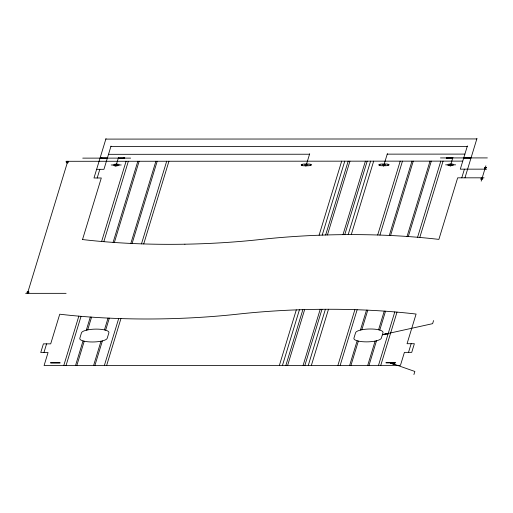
<?xml version="1.0" encoding="UTF-8"?>
<svg xmlns="http://www.w3.org/2000/svg" width="513" height="513" viewBox="0 0 513 513"><rect width="100%" height="100%" fill="white"/><g stroke="black" fill="none" stroke-linecap="round" stroke-linejoin="round"><path stroke-width="0.77" d="M27.478 293.359C32.095 291.333 24.829 290.877 27.478 293.359L67.754 161.294C70.396 163.775 63.137 163.32 67.754 161.294M105.999 138.606L93.988 177.992L101.298 177.985L82.522 239.545M43.938 352.527L46.58 343.864M97.188 177.992L99.83 169.322M111.026 146.09L103.94 169.322L96.63 169.328M115.81 166.347L115.925 165.975M116.073 165.481L116.38 164.487M116.528 163.993L118.471 157.626M63.779 365.512L78.835 316.143M101.625 241.482L126.083 161.268M66.042 365.512L81.041 316.329M103.825 241.674L128.346 161.268M75.533 365.506L83.035 340.908A13.748 3.694 -1.4 0 1 79.823 338.279L81.464 332.834A13.761 3.7 -1.4 0 1 86.299 330.199L87.691 329.891A13.761 3.7 -1.4 0 1 104.453 329.885M86.299 330.199L90.314 317.047M113.097 242.386L137.837 161.262M76.828 365.506L84.235 341.216A13.748 3.694 -1.4 0 0 100.997 341.203L102.382 340.901A13.748 3.694 -1.4 0 0 107.217 338.266L108.878 332.822A13.761 3.7 -1.4 0 0 105.652 330.186L104.447 329.885L108.044 318.086M87.691 329.891L91.577 317.137M114.367 242.476L139.132 161.262M93.59 365.5L100.997 341.209M130.834 243.431L155.894 161.255M94.879 365.5L102.382 340.901M105.646 330.192L109.32 318.15M132.104 243.489L157.183 161.255M104.37 365.493L118.695 318.522M141.485 243.861L166.68 161.249M106.633 365.493L120.94 318.592M143.723 243.931L168.937 161.249M305.87 166.263L305.985 165.891M306.133 165.398L306.434 164.404M306.588 163.91L309.692 153.74M279.367 365.423L296.309 309.878M319.092 235.217L341.677 161.172M282.458 365.416L299.432 309.762M322.215 235.108L344.762 161.172M285.869 365.416L302.875 309.653M325.659 234.992L348.173 161.172M287.633 365.416L304.651 309.602M327.441 234.941L349.937 161.172M303.1 365.41L320.215 309.307M342.998 234.646L365.41 161.165M304.869 365.41L321.984 309.288M344.768 234.627L367.173 161.159M308.275 365.41L325.396 309.268M348.186 234.608L370.585 161.159M311.365 365.403L328.487 309.262L337.31 309.301A229.112 61.611 -1.4 0 1 343.178 309.384A232.755 62.592 -1.4 0 1 351.912 309.576A232.562 62.541 -1.4 0 1 374.939 310.538A232.479 62.522 -1.4 0 1 397.293 312.141A233.748 62.862 -1.4 0 1 408.136 313.174A231.267 62.188 -1.4 0 1 416.094 314.052L407.053 343.704L414.363 343.704L411.721 352.367L404.411 352.367L400.448 365.365L44.086 365.525L48.055 352.527L40.745 352.527L43.387 343.864L50.697 343.857L59.739 314.206A233.069 62.676 -1.4 0 0 95.219 317.374A232.716 62.58 -1.4 0 0 112.315 318.278A235.647 63.368 -1.4 0 0 118.093 318.496A232.363 62.483 -1.4 0 0 126.807 318.753A231.216 62.176 -1.4 0 0 141.46 318.977A230.933 62.105 -1.4 0 0 153.259 318.971A231.216 62.176 -1.4 0 0 165.096 318.804A232.524 62.528 -1.4 0 0 173.971 318.573A235.39 63.304 -1.4 0 0 182.84 318.246A232.908 62.631 -1.4 0 0 229.42 315.014A233.832 62.881 -1.4 0 0 237.917 314.129A231.267 62.188 -1.4 0 1 246.42 313.244A232.562 62.541 -1.4 0 1 301.881 309.685A232.755 62.592 -1.4 0 1 310.743 309.454A229.189 61.631 -1.4 0 1 319.618 309.313L328.48 309.262M351.277 234.601L373.669 161.159M383.538 166.231L383.653 165.859M383.801 165.366L384.102 164.372M384.256 163.878L387.373 153.65M337.9 365.397L354.9 309.66M377.683 235.005L400.211 161.146M340.164 365.391L357.138 309.737M379.921 235.076L402.468 161.146M349.654 365.391L357.157 340.786A13.748 3.694 -1.4 0 1 353.932 338.157L355.592 332.713A13.755 3.7 -1.4 0 1 360.427 330.077L361.812 329.769A13.755 3.7 -1.4 0 1 378.562 329.763L379.767 330.071A13.755 3.7 -1.4 0 1 382.993 332.7L381.339 338.144A13.755 3.7 -1.4 0 1 376.504 340.779A13.986 3.764 -1.4 0 1 375.118 341.087A13.755 3.7 -1.4 0 1 358.363 341.094A14.011 3.771 -1.4 0 1 357.157 340.786M360.427 330.077L366.513 310.108M389.303 235.448L411.965 161.14M350.95 365.391L358.356 341.094M361.812 329.769L367.789 310.166M390.573 235.505L413.254 161.14M367.712 365.378L375.118 341.087M378.575 329.763L384.256 311.122M407.04 236.461L430.016 161.133M369.001 365.378L376.504 340.779M379.767 330.071L385.519 311.211M408.31 236.551L431.305 161.133M378.498 365.378L394.792 311.923M417.582 237.269L440.802 161.127M380.755 365.378L396.998 312.116M419.788 237.455L443.059 161.127M450.241 166.199L450.356 165.827M450.504 165.333L450.805 164.346M450.959 163.846L452.915 157.433M467.381 145.936L460.302 169.168L486.683 169.155M408.521 352.367L411.163 343.704M461.771 177.831L464.412 169.162M464.964 177.825L476.975 138.446M413.914 374.554L414.857 371.463L390.502 362.922L393.452 364.41L395.055 364.063L390.502 362.922M433.562 320.567L432.619 323.665L382.371 334.758C385.667 333.726 385.686 333.463 388.129 333.816L382.371 334.758M481.194 181.153L485.869 165.821M105.845 139.1L476.827 138.94M110.872 146.59L467.234 146.429M108.512 154.323L309.538 154.233M387.225 154.144L464.893 154.105M82.734 158.132L130.623 158.113M440.462 157.933L487.35 157.914M65.927 161.294L462.752 161.12M111.199 164.987L112.571 164.987M114.399 164.987L118.054 164.987M119.882 164.981L121.254 164.981M301.259 164.904A3.213 0.866 -1.4 0 1 304.722 164.038L308.377 164.032A3.213 0.866 -1.4 0 1 311.308 164.897A3.213 0.866 -1.4 0 1 307.845 165.77L304.19 165.77A3.213 0.866 -1.4 0 1 301.259 164.904L302.632 164.904M304.459 164.904L308.114 164.904M309.942 164.897L311.308 164.897M378.927 164.872A3.213 0.866 -1.4 0 1 382.39 164L386.045 164A3.213 0.866 -1.4 0 1 388.976 164.865A3.213 0.866 -1.4 0 1 385.513 165.731L381.858 165.737A3.213 0.866 -1.4 0 1 378.927 164.872L380.3 164.872M382.127 164.865L385.782 164.865M387.61 164.865L388.976 164.865M445.63 164.84L447.003 164.84M448.83 164.84L452.485 164.84M454.313 164.84L455.679 164.833M484.041 177.819L457.66 177.831L438.884 239.391A231.267 62.188 -1.4 0 0 430.92 238.513A233.748 62.862 -1.4 0 0 420.083 237.481A232.479 62.522 -1.4 0 0 397.742 235.877A232.562 62.541 -1.4 0 0 374.708 234.916A232.755 62.592 -1.4 0 0 365.968 234.723A230.613 62.015 -1.4 0 0 357.157 234.621A230.901 62.092 -1.4 0 0 345.358 234.627A230.561 62.002 -1.4 0 0 333.527 234.794A232.755 62.592 -1.4 0 0 324.652 235.025A232.549 62.535 -1.4 0 0 301.06 236.089A232.562 62.541 -1.4 0 0 269.203 238.583A231.267 62.188 -1.4 0 0 260.707 239.468A232.363 62.49 -1.4 0 1 220.346 242.848L217.409 243.015A232.543 62.535 -1.4 0 1 184.866 244.201M25.65 293.359L66.1 293.34M184.917 244.201A230.696 62.041 -1.4 0 1 176.049 244.31A230.933 62.105 -1.4 0 1 164.25 244.316A230.696 62.041 -1.4 0 1 152.515 244.162A232.645 62.56 -1.4 0 1 143.775 243.938A232.543 62.535 -1.4 0 1 120.831 242.893A232.248 62.458 -1.4 0 1 82.522 239.545M84.235 341.216A13.947 3.751 -1.4 0 1 83.035 340.908M101.895 158.081L100.875 158.395L107.358 158.126L101.042 157.863L101.895 158.081M50.813 362.646L50.684 363.069L60.002 363.063L60.13 362.646L50.813 362.646M123.806 158.075L124.633 158.382L118.317 158.119L124.8 157.85L123.806 158.075M447.304 157.889L446.284 158.196L452.761 157.927L446.451 157.664L447.304 157.889M386.154 362.499L386.026 362.922L395.35 362.915L395.478 362.499L386.154 362.499M469.215 157.876L470.043 158.184L463.726 157.921L470.203 157.651L469.215 157.876M486.369 167.424L484.856 169.155L484.4 167.424L486.369 167.424M482.214 177.819C477.597 179.845 484.856 180.3 482.214 177.819M449.042 165.622A3.213 0.866 -1.4 0 0 453.864 164.769A3.213 0.866 -1.4 0 0 449.061 164.128A3.213 0.866 -1.4 0 0 449.042 165.622M114.611 165.77A3.213 0.866 -1.4 0 0 119.433 164.917A3.213 0.866 -1.4 0 0 114.63 164.269A3.213 0.866 -1.4 0 0 114.611 165.77"/></g></svg>
